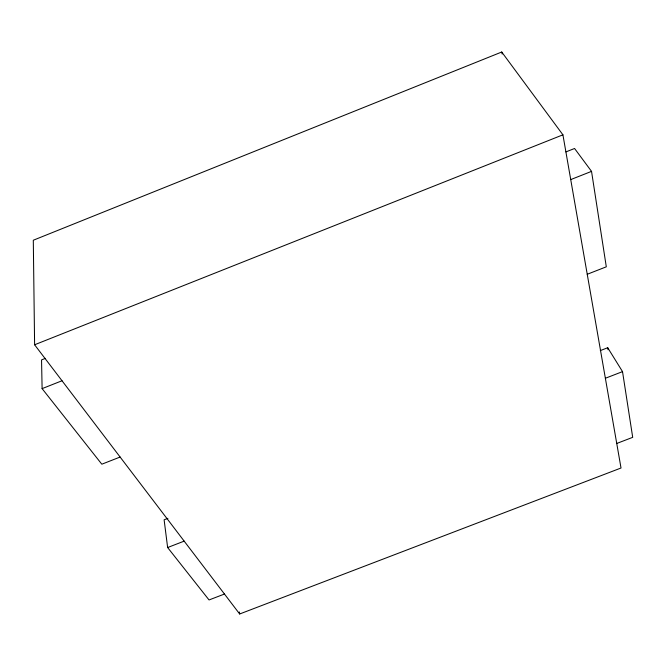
<?xml version="1.0" encoding="UTF-8"?>
<svg xmlns="http://www.w3.org/2000/svg" width="666" height="666" viewBox="0 0 666 666"><rect width="100%" height="100%" fill="white"/><g stroke="black" fill="none" stroke-linecap="round" stroke-linejoin="round"><path stroke-width="1" d="M501.731 52.015L33.3 240.235L34.607 344.772L239.66 613.985L621.02 468.007L562.92 134.823L501.731 52.015L502.156 54.046M34.607 344.772L562.92 134.823M45.413 358.358L41.55 359.898L42.108 388.628L101.815 464.202L120.121 457.043M565.925 151.906L574.567 148.485L591.533 171.37L606.301 266.816L587.237 274.275M42.108 388.628L62.021 380.752M570.729 179.595L591.533 171.37M167.915 518.331L164.119 519.805L167.632 547.535L209.041 599.958L224.475 594.039M600.282 350.607L607.717 347.727L622.527 371.628L632.7 437.337L616.741 443.464M167.632 547.535L184.174 541.133M605.369 378.263L622.527 371.628M239.294 611.946L239.66 613.985M607.717 347.727L608.05 349.75"/></g></svg>
